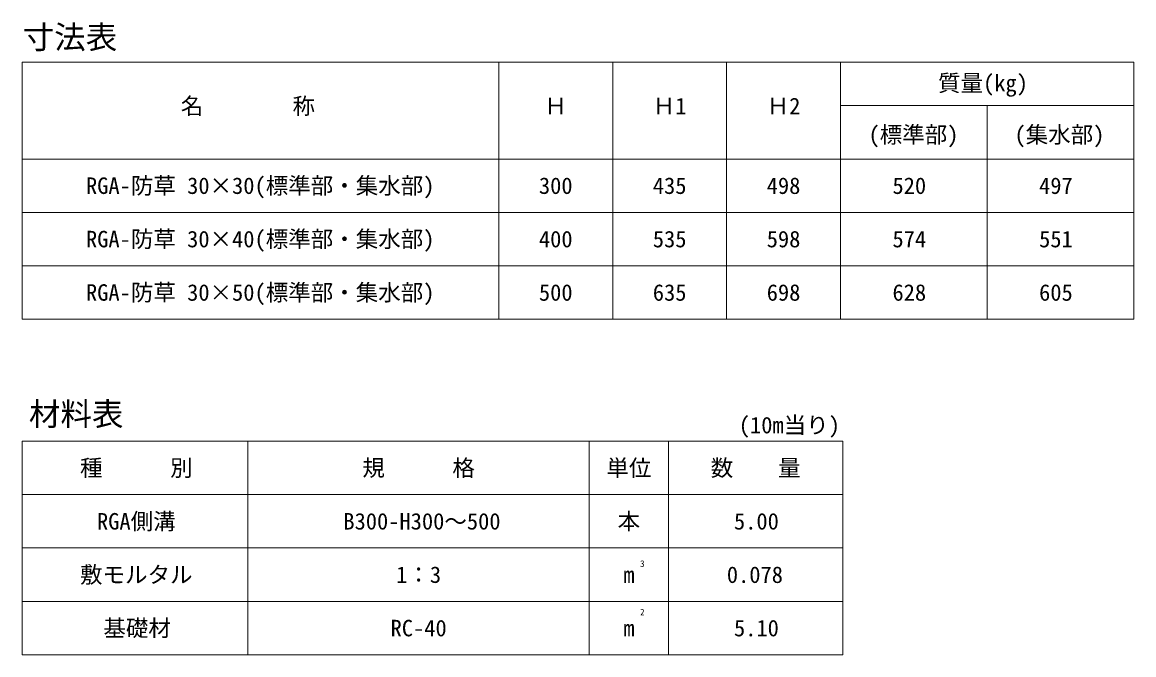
# Model space of a CAD drawing. Units: millimetres at full size, sheet at 1:20; details may follow other scales. Extents: x 0 to 8400, y 0 to 5940.
# Drawn here: x 1339 to 3068, y 1674 to 2657 of the extents above; entities that cross this region are included whole.
import ezdxf
from ezdxf.enums import TextEntityAlignment as Align

# ---------------------------------------------------------------- set-up
doc = ezdxf.new("R2010")
doc.units = ezdxf.units.MM
doc.header["$LTSCALE"] = 20
doc.layers.add('TEXT(細線）', color=1, linetype='Continuous', lineweight=13)
doc.styles.add('ＭＳ ゴシック', font='')
doc.styles.get('ＭＳ ゴシック').set_extended_font_data('MS Gothic')

msp = doc.modelspace()

# ---------------------------------------------------------------- linework, layer by layer
at = {"layer": 'TEXT(細線）'}
for p, q in [((1339.12, 2595.25), (1339.12, 2195.48)), ((3067.6, 2595.25), (1339.12, 2595.25)), ((2080.2, 2195.48), (2080.2, 2595.25)), ((2080.2, 2595.25), (2080.2, 2195.48)), ((2257.33, 2195.48), (2257.33, 2595.25)), ((2434.46, 2195.48), (2434.46, 2595.25)), ((2611.59, 2195.48), (2611.59, 2595.25)), ((3067.6, 2195.48), (3067.6, 2595.25)), ((3067.6, 2527.6), (2611.59, 2527.6)), ((2839.6, 2195.48), (2839.6, 2527.6)), ((3067.6, 2444.57), (1339.12, 2444.57)), ((3067.6, 2361.54), (1339.12, 2361.54)), ((3067.6, 2278.51), (1339.12, 2278.51)), ((3067.6, 2195.48), (1339.12, 2195.48)), ((1339.12, 2005.69), (1339.12, 1673.57)), ((2615.09, 2005.69), (1339.12, 2005.69)), ((1690.15, 2005.69), (1690.15, 1673.57)), ((2220.9, 2005.69), (2220.9, 1673.57)), ((2344.14, 2005.69), (2344.14, 1673.57)), ((2615.09, 2005.69), (2615.09, 1673.57)), ((2615.09, 1922.66), (1339.12, 1922.66)), ((2615.09, 1839.63), (1339.12, 1839.63)), ((2615.09, 1756.6), (1339.12, 1756.6)), ((2615.09, 1673.57), (1339.12, 1673.57))]:
    msp.add_line(p, q, dxfattribs=at)

# ---------------------------------------------------------------- texts
at = {"layer": 'TEXT(細線）', "style": 'ＭＳ ゴシック'}
for s, p in [('寸法表', (1339.88, 2605.34)), ('材料表', (1349.56, 2019.15))]:
    msp.add_text(s, height=35.92, dxfattribs=at).set_placement(p, align=Align.BOTTOM_LEFT)
for s, height, p in [('質量(kg)', 25.66, (2833.11, 2562.68)), ('名\u3000\u3000\u3000\u3000称', 25.48, (1689.99, 2527.01)), ('Ｈ', 25.66, (2168.76, 2527.01)), ('Ｈ1', 25.66, (2345.89, 2527.01)), ('Ｈ2', 25.66, (2523.03, 2527.01)), ('(標準部)', 25.66, (2725.03, 2482.42)), ('(集水部)', 25.66, (2952.01, 2482.42)), ('RGA-防草 30×30(標準部・集水部)', 25.66, (1709.23, 2403.06)), ('300', 25.66, (2168.76, 2403.06)), ('435', 25.66, (2345.89, 2403.06)), ('498', 25.66, (2523.03, 2403.06)), ('520', 25.66, (2718.55, 2403.06)), ('497', 25.66, (2946.56, 2403.06)), ('RGA-防草 30×40(標準部・集水部)', 25.66, (1709.23, 2320.03)), ('400', 25.66, (2168.76, 2320.03)), ('535', 25.66, (2345.89, 2320.03)), ('598', 25.66, (2523.03, 2320.03)), ('574', 25.66, (2718.55, 2320.03)), ('551', 25.66, (2946.56, 2320.03)), ('RGA-防草 30×50(標準部・集水部)', 25.66, (1709.23, 2236.99)), ('500', 25.66, (2168.76, 2236.99)), ('635', 25.66, (2345.89, 2236.99)), ('698', 25.66, (2523.03, 2236.99)), ('628', 25.66, (2718.55, 2236.99)), ('605', 25.66, (2946.56, 2236.99)), ('種\u3000\u3000\u3000別', 25.66, (1516.53, 1964.18)), ('規\u3000\u3000\u3000格', 25.66, (1955.53, 1964.18)), ('単位', 25.66, (2282.52, 1964.18)), ('数    量', 25.66, (2479.61, 1964.18)), ('RGA側溝', 25.66, (1516.53, 1881.15)), ('B300-H300～500', 25.66, (1960.7, 1881.15)), ('本', 25.66, (2282.52, 1881.15)), ('5.00 ', 25.66, (2489.52, 1881.15)), ('3', 10.26, (2303.43, 1815.26)), ('敷モルタル', 25.66, (1516.53, 1798.11)), ('1：3', 25.66, (1955.53, 1798.11)), ('m', 25.66, (2282.52, 1798.11)), ('0.078', 25.66, (2478.45, 1798.11)), ('基礎材', 25.66, (1517.8, 1715.08)), ('2', 10.26, (2303.43, 1739.93)), ('RC-40', 25.66, (1955.53, 1715.08)), ('m', 25.66, (2282.52, 1715.08)), ('5.10 ', 25.66, (2489.52, 1715.08))]:
    msp.add_text(s, height=height, dxfattribs=at).set_placement(p, align=Align.MIDDLE_CENTER)
msp.add_text('(10m当り)', height=25.66, dxfattribs=at).set_placement((2610.66, 2010.23), align=Align.BOTTOM_RIGHT)

doc.saveas('drawing.dxf')
